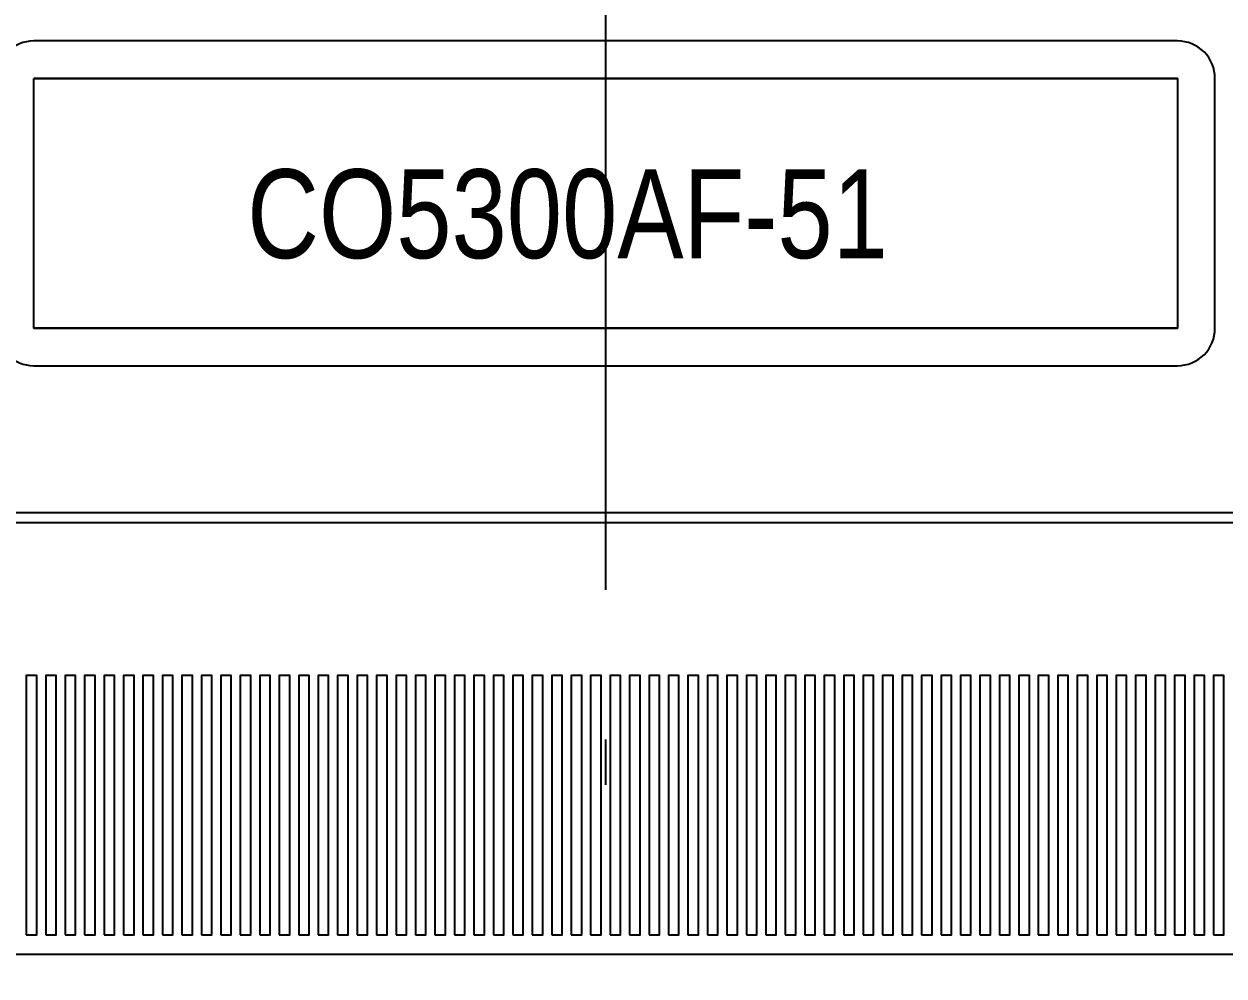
# Model space of a CAD drawing. Header units: inches. Extents: x 1765 to 5217, y -1519 to 441.
# Drawn here: x 4133.22 to 4141.23, y -1308.01 to -1301.65 of the extents above; entities that cross this region are included whole.
import ezdxf

# ---------------------------------------------------------------- set-up
doc = ezdxf.new("R2010")
doc.units = ezdxf.units.IN
doc.header["$MEASUREMENT"] = 0
doc.linetypes.add('ACISOTGB', pattern=[9, 4, -1, 1, -1, 1, -1])
doc.layers.add('EMI', color=5, linetype='Continuous', lineweight=5)
doc.layers.add('FPC', color=7, linetype='Continuous')
doc.styles.add('MBC_Arial_Font', font='arial.ttf', dxfattribs={"width": 0.8})

msp = doc.modelspace()

# ---------------------------------------------------------------- linework, layer by layer
at = {"color": 1, "linetype": 'ACISOTGB'}
msp.add_line((4137.1014, -1247.4324), (4137.1014, -1306.7349), dxfattribs=at)
msp.add_line((4137.1014, -1247.4324), (4137.1014, -1306.7349), dxfattribs=at)
for p, q in [((4140.9214, -1302.015), (4133.2814, -1302.015)), ((4133.2814, -1303.685), (4140.9214, -1303.685))]:
    msp.add_line(p, q)
msp.add_lwpolyline([(4142.2404, -1297.7895), (4131.9624, -1297.7895, 0.414214), (4131.7624, -1297.9895), (4131.7624, -1298.1403, 0.254671), (4131.8539, -1298.3083), (4132.1619, -1298.5072, -0.254671), (4132.2992, -1298.7592), (4132.2992, -1300.1887, -0.315299), (4132.1018, -1300.4706), (4131.6888, -1300.6209, 0.315299), (4131.4914, -1300.9028), (4131.4914, -1304.3102, -0.263643), (4131.3455, -1304.5675), (4129.9536, -1305.4013, 0.263643), (4129.8564, -1305.5729), (4129.8564, -1307.6669, 0.414214), (4130.0564, -1307.8669), (4144.1464, -1307.8669, 0.414214)], format="xyb")
msp.add_lwpolyline([(4133.0314, -1302.015), (4133.0314, -1303.685, 0.414214), (4133.2814, -1303.935), (4140.9214, -1303.935, 0.414214), (4141.1714, -1303.685), (4141.1714, -1302.015, 0.414214), (4140.9214, -1301.765), (4133.2814, -1301.765, 0.414214)], format="xyb", close=True)
at = {"color": 0}
for points in [[(4133.2814, -1302.015), (4140.9214, -1302.015), (4140.9214, -1303.685), (4133.2814, -1303.685)], [(4133.2314, -1307.7369), (4133.3014, -1307.7369), (4133.3014, -1306.0045), (4133.2314, -1306.0045)], [(4133.3614, -1307.7369), (4133.4314, -1307.7369), (4133.4314, -1306.0045), (4133.3614, -1306.0045)], [(4133.4914, -1307.7369), (4133.5614, -1307.7369), (4133.5614, -1306.0045), (4133.4914, -1306.0045)], [(4133.6214, -1307.7369), (4133.6914, -1307.7369), (4133.6914, -1306.0045), (4133.6214, -1306.0045)], [(4133.7514, -1307.7369), (4133.8214, -1307.7369), (4133.8214, -1306.0045), (4133.7514, -1306.0045)], [(4133.8814, -1307.7369), (4133.9514, -1307.7369), (4133.9514, -1306.0045), (4133.8814, -1306.0045)], [(4134.0114, -1307.7369), (4134.0814, -1307.7369), (4134.0814, -1306.0045), (4134.0114, -1306.0045)], [(4134.1414, -1307.7369), (4134.2114, -1307.7369), (4134.2114, -1306.0045), (4134.1414, -1306.0045)], [(4134.2714, -1307.7369), (4134.3414, -1307.7369), (4134.3414, -1306.0045), (4134.2714, -1306.0045)], [(4134.4014, -1307.7369), (4134.4714, -1307.7369), (4134.4714, -1306.0045), (4134.4014, -1306.0045)], [(4134.5314, -1307.7369), (4134.6014, -1307.7369), (4134.6014, -1306.0045), (4134.5314, -1306.0045)], [(4134.6614, -1307.7369), (4134.7314, -1307.7369), (4134.7314, -1306.0045), (4134.6614, -1306.0045)], [(4134.7914, -1307.7369), (4134.8614, -1307.7369), (4134.8614, -1306.0045), (4134.7914, -1306.0045)], [(4134.9214, -1307.7369), (4134.9914, -1307.7369), (4134.9914, -1306.0045), (4134.9214, -1306.0045)], [(4135.0514, -1307.7369), (4135.1214, -1307.7369), (4135.1214, -1306.0045), (4135.0514, -1306.0045)], [(4135.1814, -1307.7369), (4135.2514, -1307.7369), (4135.2514, -1306.0045), (4135.1814, -1306.0045)], [(4135.3114, -1307.7369), (4135.3814, -1307.7369), (4135.3814, -1306.0045), (4135.3114, -1306.0045)], [(4135.4414, -1307.7369), (4135.5114, -1307.7369), (4135.5114, -1306.0045), (4135.4414, -1306.0045)], [(4135.5714, -1307.7369), (4135.6414, -1307.7369), (4135.6414, -1306.0045), (4135.5714, -1306.0045)], [(4135.7014, -1307.7369), (4135.7714, -1307.7369), (4135.7714, -1306.0045), (4135.7014, -1306.0045)], [(4135.8314, -1307.7369), (4135.9014, -1307.7369), (4135.9014, -1306.0045), (4135.8314, -1306.0045)], [(4135.9614, -1307.7369), (4136.0314, -1307.7369), (4136.0314, -1306.0045), (4135.9614, -1306.0045)], [(4136.0914, -1307.7369), (4136.1614, -1307.7369), (4136.1614, -1306.0045), (4136.0914, -1306.0045)], [(4136.2214, -1307.7369), (4136.2914, -1307.7369), (4136.2914, -1306.0045), (4136.2214, -1306.0045)], [(4136.3514, -1307.7369), (4136.4214, -1307.7369), (4136.4214, -1306.0045), (4136.3514, -1306.0045)], [(4136.4814, -1307.7369), (4136.5514, -1307.7369), (4136.5514, -1306.0045), (4136.4814, -1306.0045)], [(4136.6114, -1307.7369), (4136.6814, -1307.7369), (4136.6814, -1306.0045), (4136.6114, -1306.0045)], [(4136.7414, -1307.7369), (4136.8114, -1307.7369), (4136.8114, -1306.0045), (4136.7414, -1306.0045)], [(4136.8714, -1307.7369), (4136.9414, -1307.7369), (4136.9414, -1306.0045), (4136.8714, -1306.0045)], [(4137.0014, -1307.7369), (4137.0714, -1307.7369), (4137.0714, -1306.0045), (4137.0014, -1306.0045)], [(4137.1314, -1307.7369), (4137.2014, -1307.7369), (4137.2014, -1306.0045), (4137.1314, -1306.0045)], [(4137.2614, -1307.7369), (4137.3314, -1307.7369), (4137.3314, -1306.0045), (4137.2614, -1306.0045)], [(4137.3914, -1307.7369), (4137.4614, -1307.7369), (4137.4614, -1306.0045), (4137.3914, -1306.0045)], [(4137.5214, -1307.7369), (4137.5914, -1307.7369), (4137.5914, -1306.0045), (4137.5214, -1306.0045)], [(4137.6514, -1307.7369), (4137.7214, -1307.7369), (4137.7214, -1306.0045), (4137.6514, -1306.0045)], [(4137.7814, -1307.7369), (4137.8514, -1307.7369), (4137.8514, -1306.0045), (4137.7814, -1306.0045)], [(4137.9114, -1307.7369), (4137.9814, -1307.7369), (4137.9814, -1306.0045), (4137.9114, -1306.0045)], [(4138.0414, -1307.7369), (4138.1114, -1307.7369), (4138.1114, -1306.0045), (4138.0414, -1306.0045)], [(4138.1714, -1307.7369), (4138.2414, -1307.7369), (4138.2414, -1306.0045), (4138.1714, -1306.0045)], [(4138.3014, -1307.7369), (4138.3714, -1307.7369), (4138.3714, -1306.0045), (4138.3014, -1306.0045)], [(4138.4314, -1307.7369), (4138.5014, -1307.7369), (4138.5014, -1306.0045), (4138.4314, -1306.0045)], [(4138.5614, -1307.7369), (4138.6314, -1307.7369), (4138.6314, -1306.0045), (4138.5614, -1306.0045)], [(4138.6914, -1307.7369), (4138.7614, -1307.7369), (4138.7614, -1306.0045), (4138.6914, -1306.0045)], [(4138.8214, -1307.7369), (4138.8914, -1307.7369), (4138.8914, -1306.0045), (4138.8214, -1306.0045)], [(4138.9514, -1307.7369), (4139.0214, -1307.7369), (4139.0214, -1306.0045), (4138.9514, -1306.0045)], [(4139.0814, -1307.7369), (4139.1514, -1307.7369), (4139.1514, -1306.0045), (4139.0814, -1306.0045)], [(4139.2114, -1307.7369), (4139.2814, -1307.7369), (4139.2814, -1306.0045), (4139.2114, -1306.0045)], [(4139.3414, -1307.7369), (4139.4114, -1307.7369), (4139.4114, -1306.0045), (4139.3414, -1306.0045)], [(4139.4714, -1307.7369), (4139.5414, -1307.7369), (4139.5414, -1306.0045), (4139.4714, -1306.0045)], [(4139.6014, -1307.7369), (4139.6714, -1307.7369), (4139.6714, -1306.0045), (4139.6014, -1306.0045)], [(4139.7314, -1307.7369), (4139.8014, -1307.7369), (4139.8014, -1306.0045), (4139.7314, -1306.0045)], [(4139.8614, -1307.7369), (4139.9314, -1307.7369), (4139.9314, -1306.0045), (4139.8614, -1306.0045)], [(4139.9914, -1307.7369), (4140.0614, -1307.7369), (4140.0614, -1306.0045), (4139.9914, -1306.0045)], [(4140.1214, -1307.7369), (4140.1914, -1307.7369), (4140.1914, -1306.0045), (4140.1214, -1306.0045)], [(4140.2514, -1307.7369), (4140.3214, -1307.7369), (4140.3214, -1306.0045), (4140.2514, -1306.0045)], [(4140.3814, -1307.7369), (4140.4514, -1307.7369), (4140.4514, -1306.0045), (4140.3814, -1306.0045)], [(4140.5114, -1307.7369), (4140.5814, -1307.7369), (4140.5814, -1306.0045), (4140.5114, -1306.0045)], [(4140.6414, -1307.7369), (4140.7114, -1307.7369), (4140.7114, -1306.0045), (4140.6414, -1306.0045)], [(4140.7714, -1307.7369), (4140.8414, -1307.7369), (4140.8414, -1306.0045), (4140.7714, -1306.0045)], [(4140.9014, -1307.7369), (4140.9714, -1307.7369), (4140.9714, -1306.0045), (4140.9014, -1306.0045)], [(4141.0314, -1307.7369), (4141.1014, -1307.7369), (4141.1014, -1306.0045), (4141.0314, -1306.0045)], [(4141.1614, -1307.7369), (4141.2314, -1307.7369), (4141.2314, -1306.0045), (4141.1614, -1306.0045)]]:
    msp.add_lwpolyline(points, close=True, dxfattribs=at)
msp.add_point((4137.1014, -1302.85))
at = {"layer": 'EMI', "lineweight": -3}
msp.add_lwpolyline([(4144.1294, -1304.9843), (4130.1014, -1304.9843), (4130.1014, -1309.2123), (4144.1294, -1309.2123)], close=True, dxfattribs=at)
at = {"layer": 'FPC', "color": 2, "lineweight": -3}
msp.add_lwpolyline([(4128.8566, -1309.1123), (4128.8566, -1306.4094, -0.241069), (4129.2719, -1305.5982), (4129.9551, -1305.1056, -0.157425), (4130.5399, -1304.9169), (4144.7065, -1304.9169, -0.414214)], format="xyb", dxfattribs=at)

# ---------------------------------------------------------------- texts
at = {"color": 0, "insert": (4134.7075, -1302.6226), "char_height": 0.647923, "width": 5.590214, "attachment_point": 1, "style": 'MBC_Arial_Font'}
msp.add_mtext('{\\H0.9167x;\\C5;CO5300AF-51}', dxfattribs=at)

doc.saveas('drawing.dxf')
